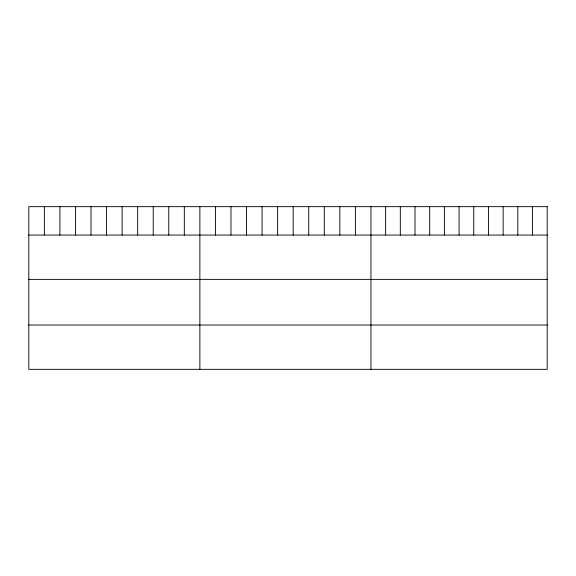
<?xml version="1.0" encoding="UTF-8"?>
<svg xmlns="http://www.w3.org/2000/svg" width="576" height="576" viewBox="0 0 576 576"><rect width="100%" height="100%" fill="white"/><g stroke="black" fill="none" stroke-linecap="round" stroke-linejoin="round"><path stroke-width="0.86" d="M28.8 235.066L547.2 235.066M28.8 279.374L547.2 279.374M28.8 325.022L547.2 325.022M532.512 206.669L532.512 235.066M517.824 206.669L517.824 235.066M503.136 206.669L503.136 235.066M488.448 206.669L488.448 235.066M473.76 206.669L473.76 235.066M459.072 206.669L459.072 235.066M444.384 206.669L444.384 235.066M429.696 206.669L429.696 235.066M415.008 206.669L415.008 235.066M400.32 206.669L400.32 235.066M385.632 206.669L385.632 235.066M370.944 206.669L370.944 369.331M355.392 206.669L355.392 235.066M339.84 206.669L339.84 235.066M324.288 206.669L324.288 235.066M308.736 206.669L308.736 235.066M293.184 206.669L293.184 235.066M277.632 206.669L277.632 235.066M262.08 206.669L262.08 235.066M246.528 206.669L246.528 235.066M230.976 206.669L230.976 235.066M215.424 206.669L215.424 235.066M199.872 206.669L199.872 369.331M184.32 206.669L184.32 235.066M168.768 206.669L168.768 235.066M153.216 206.669L153.216 235.066M137.664 206.669L137.664 235.066M122.112 206.669L122.112 235.066M106.56 206.669L106.56 235.066M91.008 206.669L91.008 235.066M75.456 206.669L75.456 235.066M59.904 206.669L59.904 235.066M44.352 206.669L44.352 235.066M547.2 206.669L28.8 206.669L28.8 369.331L547.2 369.331L547.2 206.669"/></g></svg>
